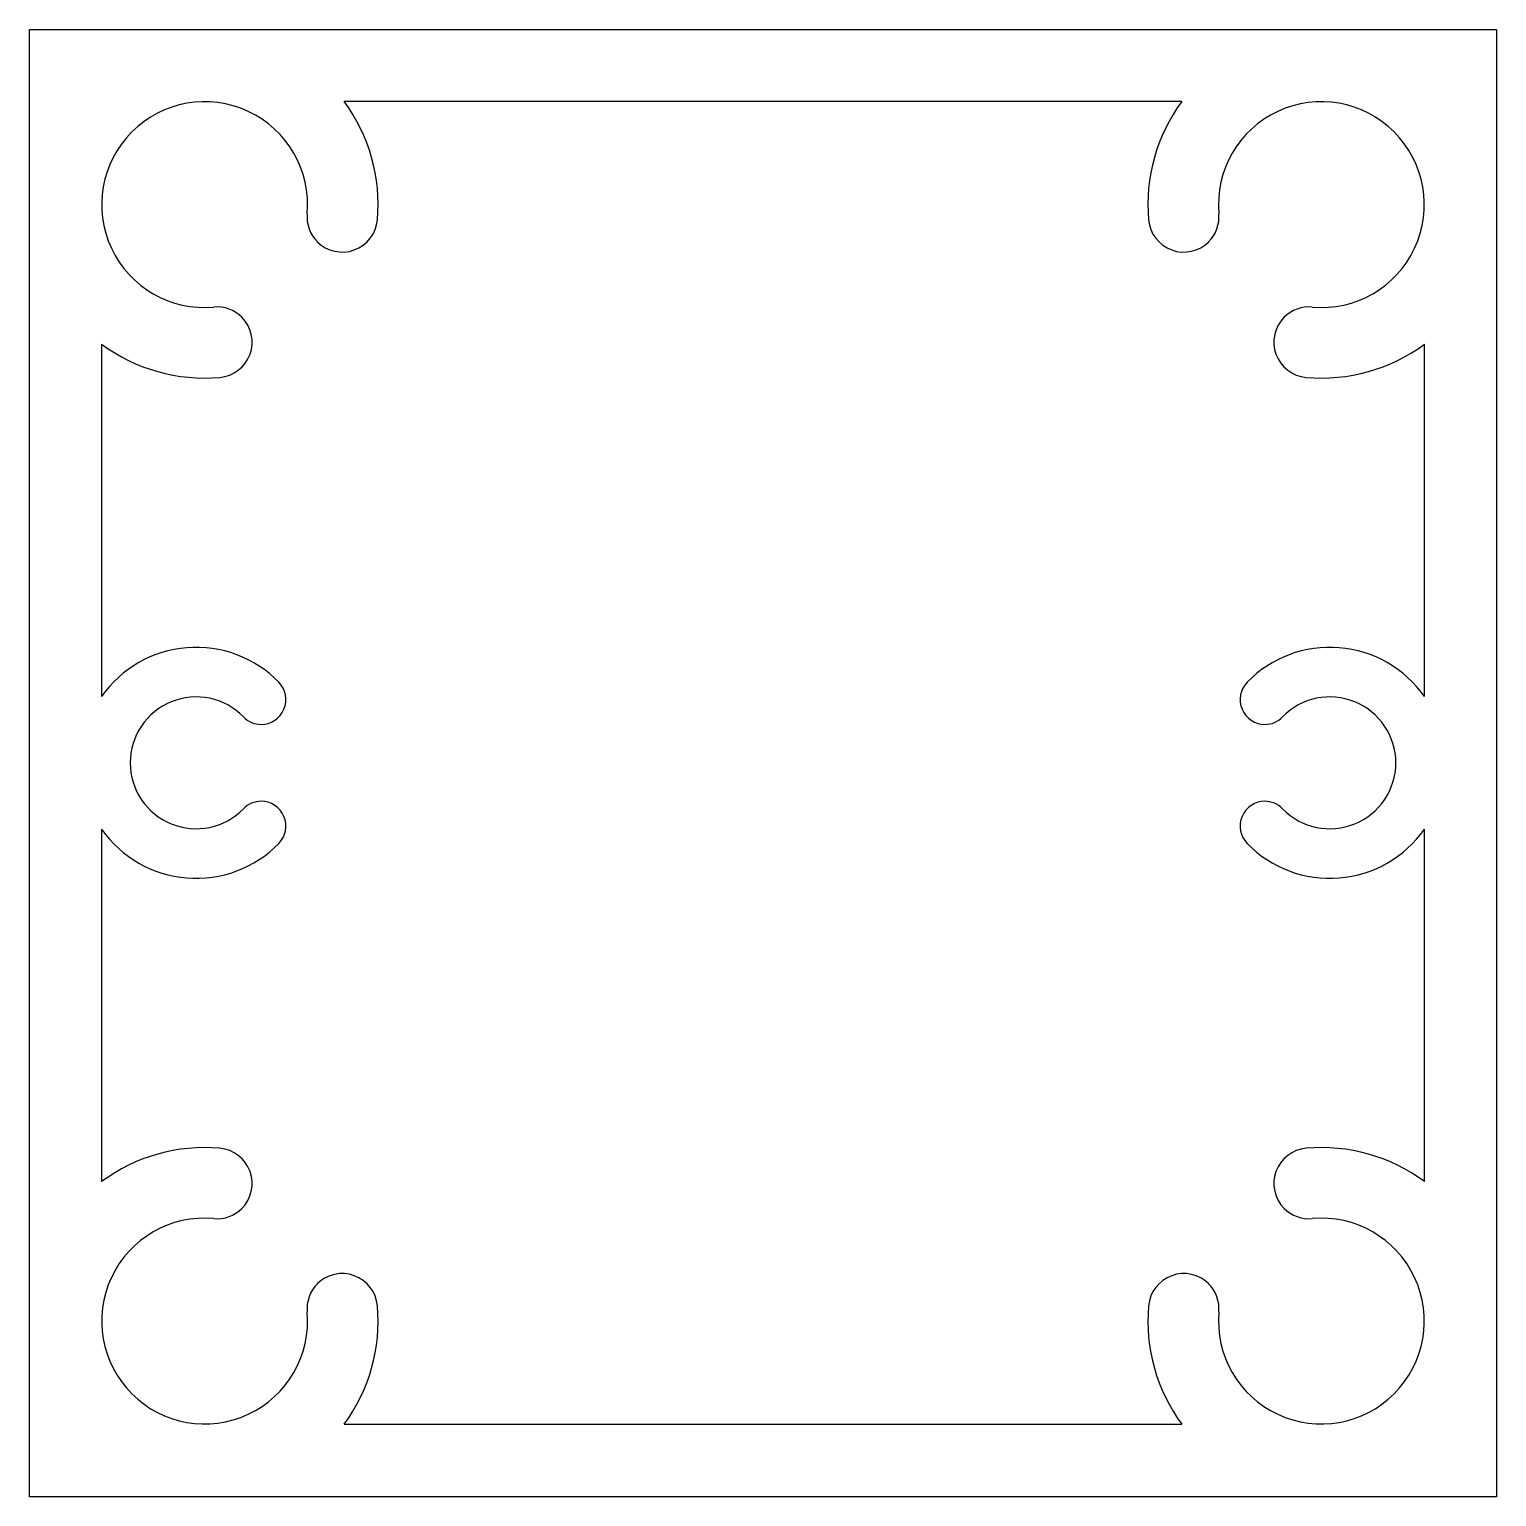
# Model space of a CAD drawing. Header units: inches. Extents: x -19.1 to 22.2, y 0.1 to 41.4.
import ezdxf

# ---------------------------------------------------------------- set-up
doc = ezdxf.new("R2010")
doc.units = ezdxf.units.IN
doc.header["$MEASUREMENT"] = 0

msp = doc.modelspace()

# ---------------------------------------------------------------- linework, layer by layer
at = {"color": 7}
for p, q in [((-19.091, 41.401), (22.179, 41.401)), ((-19.091, 0.121), (-19.091, 41.401)), ((22.179, 41.401), (22.179, 0.121)), ((13.324, 39.371), (-10.236, 39.371)), ((-10.995, 35.426), (-10.99, 35.422)), ((14.078, 35.422), (14.082, 35.426)), ((-13.112, 33.3), (-13.116, 33.305)), ((16.204, 33.305), (16.199, 33.3)), ((-17.061, 32.547), (-17.061, 22.634)), ((20.149, 22.634), (20.149, 32.547)), ((-12.575, 21.846), (-12.568, 21.846)), ((15.656, 21.846), (15.663, 21.846)), ((-12.568, 19.686), (-12.575, 19.686)), ((15.663, 19.686), (15.656, 19.686)), ((-17.061, 18.899), (-17.061, 8.986)), ((20.149, 8.986), (20.149, 18.899)), ((-13.116, 8.228), (-13.112, 8.232)), ((16.199, 8.232), (16.204, 8.228)), ((-10.99, 6.111), (-10.995, 6.107)), ((14.082, 6.107), (14.078, 6.111)), ((-10.236, 2.161), (0.19, 2.161)), ((0.19, 2.161), (13.324, 2.161)), ((0.19, 2.161), (0.19, 2.161)), ((22.179, 0.121), (-19.091, 0.121))]:
    msp.add_line(p, q, dxfattribs=at)
for centre, radius, start, end in [((-14.161, 36.471), 2.895, 354.8954, 275.1046), ((-14.161, 36.471), 4.88, 354.9571, 36.4601), ((17.249, 36.471), 4.88, 143.5399, 185.0429), ((17.249, 36.471), 2.895, 264.8954, 185.1046), ((-10.287, 36.125), 0.995, 174.8954, 225), ((-10.291, 36.13), 0.995, 225, 354.9571), ((13.379, 36.13), 0.995, 185.0429, 315), ((13.374, 36.125), 0.995, 315, 5.1046), ((-13.815, 32.597), 0.995, 45, 95.1046), ((16.903, 32.597), 0.995, 84.8954, 135), ((-13.82, 32.601), 0.995, 275.0429, 45), ((16.907, 32.601), 0.995, 135, 264.9571), ((-14.161, 36.471), 4.88, 233.5399, 275.0429), ((17.249, 36.471), 4.88, 264.9571, 306.4601), ((-14.401, 20.766), 3.25, 44.2699, 144.9311), ((17.489, 20.766), 3.25, 35.0689, 135.7301), ((-12.575, 22.546), 0.7, 270, 44.2699), ((15.663, 22.546), 0.7, 135.7301, 270), ((-14.401, 20.766), 1.855, 44.1607, 315.8393), ((17.489, 20.766), 1.855, 224.1607, 135.8393), ((-12.568, 22.546), 0.7, 224.1607, 270), ((15.656, 22.546), 0.7, 270, 315.8393), ((-12.568, 18.986), 0.7, 90, 135.8393), ((-12.575, 18.986), 0.7, 315.7301, 90), ((15.663, 18.986), 0.7, 90, 224.2699), ((15.656, 18.986), 0.7, 44.1607, 90), ((-14.401, 20.766), 3.25, 215.0689, 315.7301), ((17.489, 20.766), 3.25, 224.2699, 324.9311), ((-14.161, 5.061), 4.88, 84.9571, 126.4601), ((-13.82, 8.931), 0.995, 315, 84.9571), ((16.907, 8.931), 0.995, 95.0429, 225), ((17.249, 5.061), 4.88, 53.5399, 95.0429), ((-14.161, 5.061), 2.895, 84.8954, 5.1046), ((-13.815, 8.936), 0.995, 264.8954, 315), ((17.249, 5.061), 2.895, 174.8954, 95.1046), ((16.903, 8.936), 0.995, 225, 275.1046), ((-10.291, 5.403), 0.995, 5.0429, 135), ((13.379, 5.403), 0.995, 45, 174.9571), ((-10.287, 5.408), 0.995, 135, 185.1046), ((13.374, 5.408), 0.995, 354.8954, 45), ((-14.161, 5.061), 4.88, 323.5399, 5.0429), ((17.249, 5.061), 4.88, 174.9571, 216.4601)]:
    msp.add_arc(centre, radius, start, end, dxfattribs=at)

doc.saveas('drawing.dxf')
